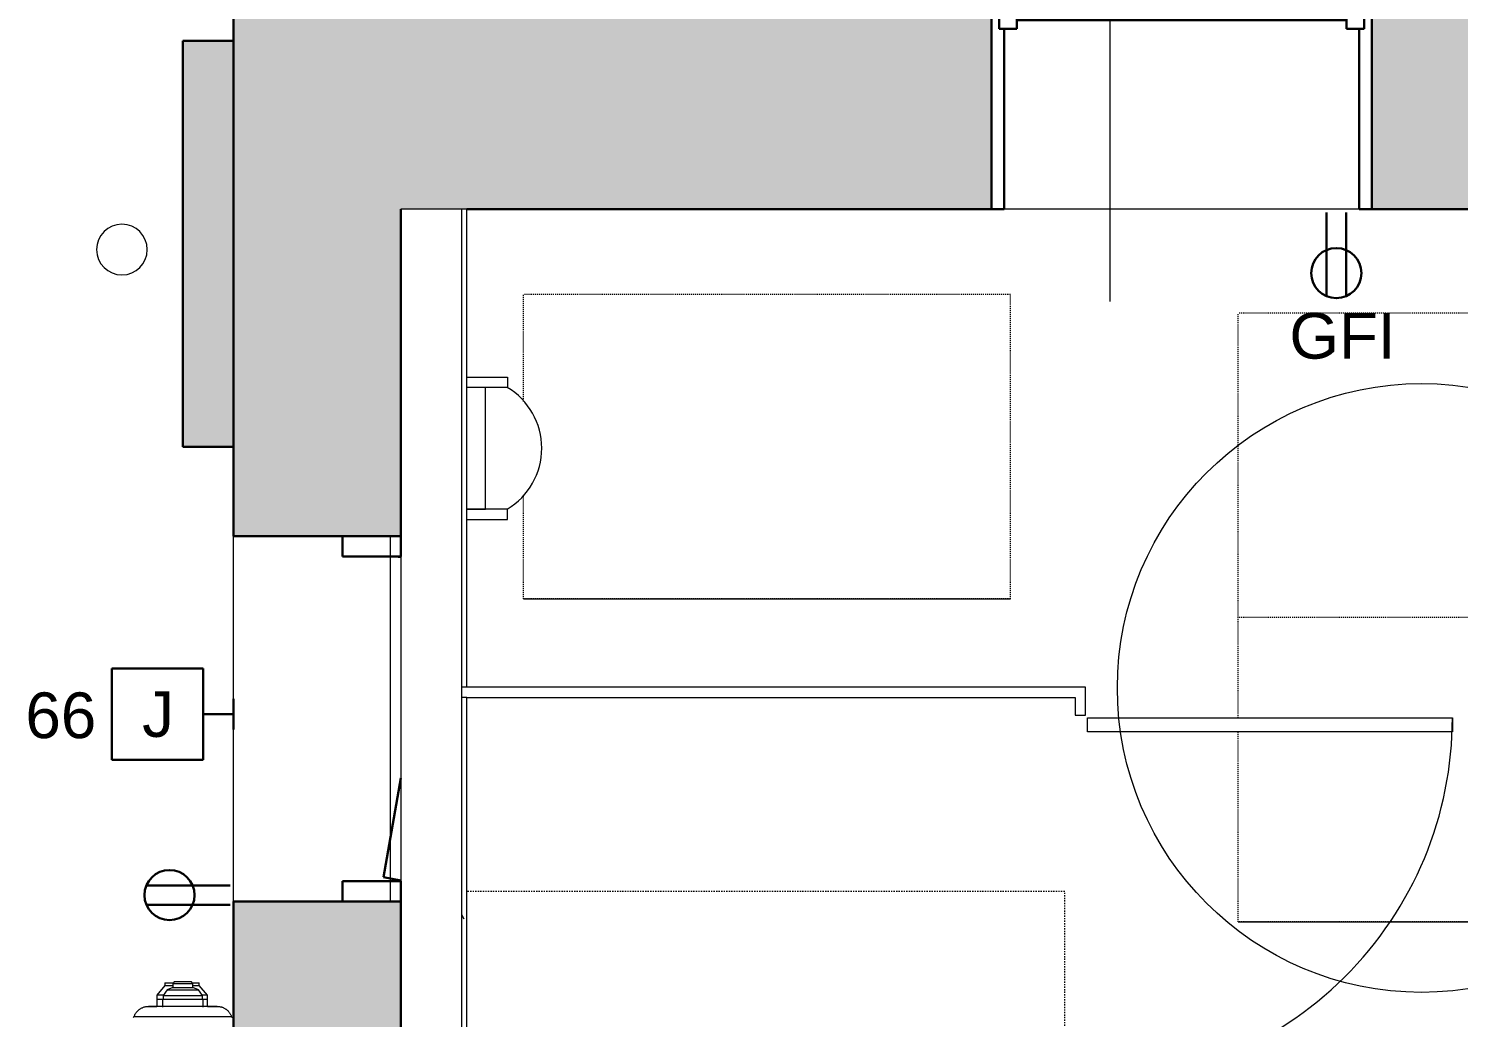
# Model space of a CAD drawing. Header units: inches. Extents: x -4688 to 1542, y -3558 to 978.
# Drawn here: x 444.1 to 585.1, y 487.3 to 584.8 of the extents above; entities that cross this region are included whole.
import ezdxf

# ---------------------------------------------------------------- set-up
doc = ezdxf.new("R2010")
doc.units = ezdxf.units.IN
doc.header["$MEASUREMENT"] = 0
doc.linetypes.add('Dash 1_16_', pattern=[0.125, 0.0625, -0.0625])
doc.linetypes.add('Dash 1_8_', pattern=[0.25, 0.125, -0.125])
for name, color, linetype, lineweight in [('A-ANNO-NOTE', 131, 'Continuous', 40), ('A-AREA-IDEN', 2, 'Continuous', 9), ('A-DETL', 90, 'Continuous', 9), ('A-DOOR', 31, 'Continuous', 18), ('A-DOOR-FRAM', 31, 'Continuous', 30), ('A-FLOR', 192, 'Continuous', 18), ('A-GENM', 13, 'Continuous', 9), ('A-GLAZ', 151, 'Continuous', 18), ('A-WALL', 113, 'Continuous', 18), ('A-WALL-PATT', 111, 'Continuous', 18), ('I-WALL', 2, 'Continuous', 18), ('P-SANR-FIXT', 6, 'Continuous', 9)]:
    doc.layers.add(name, color=color, linetype=linetype, lineweight=lineweight)
doc.styles.add('Arial', font='arial.ttf', dxfattribs={"height": 4.5})
doc.styles.add('Swis721 Lt BT', font='swissl.ttf', dxfattribs={"height": 4.5})

# ---------------------------------------------------------------- blocks, each defined once
blk = doc.blocks.new('Double Hung - side window 4_ X 6_ 3_ H-6086068-1st Floor Power _ Signal')
at = {"layer": 'A-GLAZ', "color": 8, "lineweight": 30}
for p, q in [((-18.75, 11), (-18, 11)), ((-18, 6.75), (-18, 11)), ((18, 6.75), (18, 11)), ((18.75, 11), (18, 11)), ((-18, 8.5), (-18, 6.75)), ((-18, 8.5), (-16.25, 8.5)), ((-16.25, 8.5), (-16.25, 6.75)), ((16.25, 8.5), (16.25, 6.75)), ((18, 8.5), (16.25, 8.5)), ((18, 8.5), (18, 6.75)), ((-16.25, 7.625), (16.25, 7.625)), ((-18, 6.75), (-16.25, 6.75)), ((-18, 6.75), (-17.5, 6.75)), ((-17.5, -11), (-17.5, 6.75)), ((18, 6.75), (16.25, 6.75)), ((17.5, 6.75), (18, 6.75)), ((17.5, 6.75), (17.5, -11)), ((-17.5, -11), (-18.75, -11)), ((17.5, -11), (18.75, -11))]:
    blk.add_line(p, q, dxfattribs=at)
blk = doc.blocks.new('Cast_Iron_Radiator_8182 - Cast_Iron_Radiator_8182-V98-1st Floor Power _ Signal')
at = {"layer": 'A-GENM'}
for p, q in [((13.97, 4.81), (13.94, 4.85)), ((13.97, 1), (13.97, 4.81)), ((15.7, 2), (14.93, 2)), ((15.7, 2.56), (15, 2.56)), ((16.11, 2.57), (15.7, 2.57)), ((15.7, 2.57), (15.7, 2.56)), ((15.7, 2.55), (15.7, 2.44)), ((15.7, 2.45), (15.7, 2.3)), ((15.7, 2.29), (15.7, 2.02)), ((15.7, 2), (15.7, -2)), ((16.07, 1.93), (15.7, 1.93)), ((16.62, 1.55), (16.07, 1.93)), ((16.07, 1.93), (16.07, -1.93)), ((17.06, 1.77), (16.11, 2.57)), ((16.11, 1.92), (16.11, 2.57)), ((16.85, 0.99), (16.62, 1.55)), ((16.62, 1.55), (16.62, -1.55)), ((17.31, 1.77), (17.06, 1.77)), ((17.06, 1.77), (17.06, 1.01)), ((17.31, 1.77), (17.31, 0.96)), ((13.97, -1), (13.97, 1)), ((15, -1), (15, 1)), ((17.27, 0.99), (16.85, 0.99)), ((16.85, 0.99), (16.85, -0.99)), ((17.45, 0.82), (17.27, 0.99)), ((17.27, 0.99), (17.27, -0.99)), ((17.45, 0.82), (17.45, -0.82)), ((13.97, -4.81), (13.97, -1)), ((16.62, -1.55), (16.85, -0.99)), ((16.85, -0.99), (17.27, -0.99)), ((17.06, -1.03), (17.06, -1.63)), ((17.27, -0.99), (17.45, -0.82)), ((17.31, -0.98), (17.31, -1.63)), ((14.93, -2), (15.7, -2)), ((15, -2.44), (15.7, -2.44)), ((15.7, -1.93), (16.07, -1.93)), ((15.7, -2.01), (15.7, -2.19)), ((15.7, -2.19), (15.7, -2.3)), ((15.7, -2.29), (15.7, -2.44)), ((15.7, -2.44), (16.11, -2.44)), ((16.07, -1.93), (16.62, -1.55)), ((16.11, -2.44), (17.06, -1.63)), ((16.11, -2.44), (16.11, -1.94)), ((17.06, -1.63), (17.31, -1.63)), ((13.94, -4.85), (13.97, -4.81))]:
    blk.add_line(p, q, dxfattribs=at)
at = {"layer": 'A-GENM', "flags": 128}
for points in [[(13.92, 4.88), (13.93, 4.87), (13.93, 4.87), (13.93, 4.86), (13.94, 4.85), (13.94, 4.85)], [(13.97, 4.81), (14.02, 4.79), (14.08, 4.77), (14.14, 4.74), (14.19, 4.72), (14.24, 4.69), (14.29, 4.66), (14.34, 4.62), (14.39, 4.59), (14.44, 4.55), (14.49, 4.51), (14.53, 4.47), (14.57, 4.43), (14.61, 4.39), (14.65, 4.34), (14.69, 4.3), (14.73, 4.25), (14.76, 4.2), (14.79, 4.15), (14.82, 4.1), (14.85, 4.04), (14.87, 3.99), (14.9, 3.93), (14.92, 3.88), (14.94, 3.82), (14.95, 3.76), (14.97, 3.7), (14.98, 3.64), (14.99, 3.58), (15, 3.52), (15, 3.47), (15, 3.41), (15, 3.38)], [(15, 1), (15, 1.1), (15, 1.19), (15, 1.29), (15, 1.38), (15, 1.47), (15, 1.57), (15, 1.66), (15, 1.75), (15, 1.84), (15, 1.93), (15, 2.02), (15, 2.1), (15, 2.18), (15, 2.27), (15, 2.35), (15, 2.42), (15, 2.5), (15, 2.57), (15, 2.64), (15, 2.71), (15, 2.77), (15, 2.84), (15, 2.9), (15, 2.95), (15, 3.01), (15, 3.06), (15, 3.1), (15, 3.15), (15, 3.18), (15, 3.22), (15, 3.25), (15, 3.28), (15, 3.31), (15, 3.33), (15, 3.35), (15, 3.36), (15, 3.37), (15, 3.38), (15, 3.38), (15, 3.38)], [(15, 3.38), (15, 3.38), (15, 3.38), (15, 3.37), (15, 3.35), (15, 3.34), (15, 3.31), (15, 3.29), (15, 3.26), (15, 3.23), (15, 3.19), (15, 3.16), (15, 3.11), (15, 3.07), (15, 3.02), (15, 2.97), (15, 2.91), (15, 2.85), (15, 2.79), (15, 2.73), (15, 2.66), (15, 2.59), (15, 2.56)], [(15, -3.38), (15, -3.38), (15, -3.38), (15, -3.37), (15, -3.35), (15, -3.34), (15, -3.31), (15, -3.29), (15, -3.26), (15, -3.23), (15, -3.19), (15, -3.16), (15, -3.11), (15, -3.07), (15, -3.02), (15, -2.97), (15, -2.91), (15, -2.85), (15, -2.79), (15, -2.73), (15, -2.66), (15, -2.59), (15, -2.52), (15, -2.44), (15, -2.37), (15, -2.29), (15, -2.21), (15, -2.12), (15, -2.04), (15, -1.95), (15, -1.86), (15, -1.77), (15, -1.68), (15, -1.59), (15, -1.5), (15, -1.41), (15, -1.31), (15, -1.22), (15, -1.12), (15, -1.03), (15, -1)], [(15, -2.44), (15, -2.5), (15, -2.57), (15, -2.64), (15, -2.71), (15, -2.77), (15, -2.84), (15, -2.9), (15, -2.95), (15, -3.01), (15, -3.06), (15, -3.1), (15, -3.15), (15, -3.18), (15, -3.22), (15, -3.25), (15, -3.28), (15, -3.31), (15, -3.33), (15, -3.35), (15, -3.36), (15, -3.37), (15, -3.38), (15, -3.38), (15, -3.38)], [(15, -3.38), (15, -3.44), (15, -3.5), (14.99, -3.56), (14.98, -3.62), (14.97, -3.68), (14.96, -3.74), (14.94, -3.8), (14.93, -3.85), (14.91, -3.91), (14.88, -3.97), (14.86, -4.02), (14.83, -4.08), (14.8, -4.13), (14.77, -4.18), (14.74, -4.23), (14.71, -4.28), (14.67, -4.33), (14.63, -4.37), (14.59, -4.42), (14.55, -4.46), (14.5, -4.5), (14.46, -4.54), (14.41, -4.58), (14.36, -4.61), (14.31, -4.65), (14.26, -4.68), (14.21, -4.71), (14.16, -4.73), (14.1, -4.76), (14.05, -4.78), (13.99, -4.8)], [(13.94, -4.85), (13.94, -4.85), (13.93, -4.86), (13.93, -4.87), (13.92, -4.87), (13.92, -4.88)]]:
    blk.add_lwpolyline(points, dxfattribs=at)
blk = doc.blocks.new('Single Flush - D2 2_8_ X 8_-7593328-1st Floor Power _ Signal')
at = {"layer": 'A-DOOR', "color": 8, "lineweight": 30}
for p, q in [((5.83, 8.25), (15.6, 6.53)), ((15.6, 6.53), (15.91, 8.25))]:
    blk.add_line(p, q, dxfattribs=at)
at = {"layer": 'A-DOOR', "lineweight": 9}
blk.add_arc((15.91, 8.25), 31.81, 179.9995, 180.5, dxfattribs=at)
at = {"layer": 'A-DOOR-FRAM', "color": 8}
for p, q in [((-18, 2.5), (-18, 8.25)), ((-18, 8.25), (-16, 8.25)), ((-16, 2.5), (-16, 8.25)), ((16, 2.5), (16, 8.25)), ((16, 8.25), (18, 8.25)), ((18, 2.5), (18, 8.25)), ((-18, 2.5), (-16, 2.5)), ((16, 2.5), (18, 2.5))]:
    blk.add_line(p, q, dxfattribs=at)
blk = doc.blocks.new('ADA TOILET - Floor Mount 2-V109-1st Floor Power _ Signal')
at = {"layer": 'P-SANR-FIXT', "linetype": 'Dash 1_8_'}
for p, q in [((15, 60.94), (-42, 60.94)), ((-42, 60.94), (-42, 1.98))]:
    blk.add_line(p, q, dxfattribs=at)
at = {"layer": 'P-SANR-FIXT'}
for p, q in [((-8.7, 8.31), (-4.13, 8.31)), ((4.13, 8.31), (8.7, 8.31))]:
    blk.add_line(p, q, dxfattribs=at)
for centre, radius, start, end in [((0.18, 25.42), 6.45, 91.5969, 144.1622), ((-0.18, 25.42), 6.45, 35.8378, 88.4031), ((2.68, 22.72), 10.08, 140.0681, 169.0843), ((-2.68, 22.72), 10.08, 10.9157, 39.9319), ((0.88, 21.86), 8.56, 161.1064, 187.2133), ((-0.88, 21.86), 8.56, 352.7867, 18.8936), ((9.41, 22.94), 17.16, 187.2133, 208.7603), ((-9.41, 22.94), 17.16, 331.2397, 352.7867), ((-17.85, 8.46), 13.72, 359.3911, 27.0003), ((17.85, 8.46), 13.72, 152.9997, 180.6089), ((0.69, 2.25), 11.19, 147.1473, 166.9661), ((-0.69, 2.25), 11.19, 358.6254, 32.8527), ((0.69, 2.25), 11.19, 173.574, 181.3746)]:
    blk.add_arc(centre, radius, start, end, dxfattribs=at)
blk = doc.blocks.new('Single Glass_All Glass_Frameless - 3_-0_x8_-0_-8319720-1st Floor Power _ Signal')
at = {"layer": 'A-DOOR'}
for p, q in [((20.62, -0.78), (21.99, -0.78)), ((20.62, -36.78), (20.62, -0.78)), ((21.99, -0.78), (21.99, -36.78)), ((21.99, -36.78), (20.62, -36.78))]:
    blk.add_line(p, q, dxfattribs=at)
at = {"layer": 'A-DOOR', "lineweight": 9}
blk.add_arc((21.99, -0.78), 36, 179.5, 270, dxfattribs=at)
blk = doc.blocks.new('P-Urinal-Wall-3D - P-Urinal-Wall-3D-8447576-1st Floor Power _ Signal')
at = {"layer": 'P-SANR-FIXT'}
for p, q in [((-11.29, 3.25), (-11.29, 7.25)), ((-11.29, 7.25), (-10.29, 7.25)), ((-10.29, 7.25), (-10.29, 3.25)), ((2.73, 7.25), (1.71, 7.25)), ((1.71, 7.25), (1.71, 3.25)), ((2.73, 3.25), (2.73, 7.25)), ((1.71, 5.1), (-10.29, 5.1)), ((-10.29, 5.1), (-10.29, 3.25)), ((1.71, 3.25), (1.71, 5.1))]:
    blk.add_line(p, q, dxfattribs=at)
blk.add_arc((-4.29, 3.64), 7, 31.0027, 148.9973, dxfattribs=at)

msp = doc.modelspace()

# ---------------------------------------------------------------- hatches: boundary and pattern name
at = {"layer": 'A-WALL-PATT', "lineweight": 9}
h = msp.add_hatch(color=7, dxfattribs=at)
h.paths.add_polyline_path([(480.78, -1.17), (480.78, 123.89), (464.28, 123.89), (464.28, -1.17)], flags=0)
h.paths.add_polyline_path([(480.78, 163.89), (480.78, 167.2), (464.28, 167.2), (464.28, 163.89)], flags=0)
h.paths.add_polyline_path([(464.28, 303.2), (480.78, 303.2), (480.78, 394.76), (464.28, 394.76)], flags=0)
h.paths.add_polyline_path([(464.28, 430.76), (480.78, 430.76), (480.78, 498.76), (464.28, 498.76), (464.28, 441.2)], flags=0)
h.paths.add_polyline_path([(480.78, 534.76), (480.78, 814.52), (464.28, 814.52), (464.28, 534.76)], flags=0)
h = msp.add_hatch(color=7, dxfattribs=at)
h.paths.add_polyline_path([(1210.67, 567.01), (1211.24, 567.01), (1211.24, 589.01), (1167.7, 589.01), (1167.7, 567.01)], flags=0)
h.paths.add_polyline_path([(1130.2, 567.01), (1130.2, 589.01), (1068.64, 589.01), (1068.64, 567.01), (1103.59, 567.01)], flags=0)
h.paths.add_polyline_path([(1023.28, 567.01), (1031.14, 567.01), (1031.14, 589.01), (977.59, 589.01), (977.59, 567.01), (996.51, 567.01)], flags=0)
h.paths.add_polyline_path([(929.59, 567.01), (940.09, 567.01), (940.09, 589.01), (874.54, 589.01), (874.54, 567.01), (916.2, 567.01)], flags=0)
h.paths.add_polyline_path([(837.04, 567.01), (837.04, 589.01), (783.49, 589.01), (783.49, 567.01), (835.89, 567.01)], flags=0)
h.paths.add_polyline_path([(728.81, 567.01), (745.99, 567.01), (745.99, 589.01), (682.43, 589.01), (682.43, 567.01), (720.31, 567.01)], flags=0)
h.paths.add_polyline_path([(641.03, 567.01), (644.93, 567.01), (644.93, 589.01), (576.53, 589.01), (576.53, 567.01), (636.4, 567.01)], flags=0)
h.paths.add_polyline_path([(539.03, 567.01), (539.03, 589.01), (480.78, 589.01), (480.78, 567.01), (487.28, 567.01)], flags=0)
msp.add_hatch(color=7, dxfattribs=at).paths.add_polyline_path([(464.28, 543.59), (464.28, 583.59), (459.28, 583.59), (459.28, 543.59), (461.11, 543.59)], flags=0)
h = msp.add_hatch(dxfattribs=at)
h.set_pattern_fill('FP_1', color=256, style=0, pattern_type=2)
h.set_pattern_definition([(0, (0, 0), (15.36, 3.84), [0.634, -10.886, 0.634, -10.886, -61.44]), (0, (0, 0), (15.36, 3.84), [-23.04, 0.634, -22.406, 0.634, -10.886, -26.88]), (0, (0, 0), (15.36, 3.84), [-57.6, 0.634, -7.046, 0.634, -18.566]), (120, (5.76, 1.92), (-11.005538, 11.38215), [0.634, -10.886, 0.634, -10.886, -61.44]), (120, (5.76, 1.92), (-11.005538, 11.38215), [-23.04, 0.634, -22.406, 0.634, -10.886, -26.88]), (120, (5.76, 1.92), (-11.005538, 11.38215), [-57.6, 0.634, -7.046, 0.634, -18.566]), (240, (7.68, 9.6), (-4.354462, -15.22215), [0.634, -10.886, 0.634, -10.886, -61.44]), (240, (7.68, 9.6), (-4.354462, -15.22215), [-23.04, 0.634, -22.406, 0.634, -10.886, -26.88]), (240, (7.68, 9.6), (-4.354462, -15.22215), [-57.6, 0.634, -7.046, 0.634, -18.566])])
h.paths.add_polyline_path([(487.28, 442.76), (487.28, 518.88), (486.78, 518.88), (486.78, 442.76)], flags=0)
h.paths.add_polyline_path([(487.28, 519.88), (487.28, 567.01), (486.78, 567.01), (486.78, 519.88)], flags=0)

# ---------------------------------------------------------------- linework, layer by layer
at = {"layer": 'A-ANNO-NOTE', "lineweight": 30}
for p, q in [((572.06, 566.68), (572.06, 558.42)), ((573.98, 566.68), (573.98, 558.42)), ((461.28, 521.73), (452.28, 521.73)), ((452.28, 521.73), (452.28, 512.73)), ((461.28, 512.73), (461.28, 521.73)), ((464.28, 518.73), (464.28, 515.73)), ((464.28, 517.23), (461.28, 517.23)), ((452.28, 512.73), (461.28, 512.73)), ((463.95, 500.36), (455.69, 500.36)), ((463.95, 498.44), (455.69, 498.44))]:
    msp.add_line(p, q, dxfattribs=at)
for centre in [(573.02, 560.7), (457.97, 499.4)]:
    msp.add_circle(centre, 2.47, dxfattribs=at)
at = {"layer": 'A-AREA-IDEN'}
msp.add_line((550.72, 557.91), (550.72, 611.45), dxfattribs=at)
at = {"layer": 'A-DETL', "linetype": 'Dash 1_16_'}
for p, q in [((540.88, 558.59), (492.88, 558.59)), ((492.88, 548.06), (492.88, 558.59)), ((540.88, 528.59), (540.88, 558.59)), ((611.35, 556.75), (563.35, 556.75)), ((563.35, 526.75), (563.35, 556.75)), ((492.88, 528.59), (492.88, 538.82)), ((540.88, 528.59), (492.88, 528.59)), ((611.35, 526.75), (563.35, 526.75)), ((563.35, 516.88), (563.35, 526.75)), ((563.35, 496.75), (563.35, 515.5)), ((611.35, 496.75), (563.35, 496.75))]:
    msp.add_line(p, q, dxfattribs=at)
at = {"layer": 'A-DETL'}
for p, q in [((492.88, 528.59), (540.88, 528.59)), ((563.35, 496.75), (611.35, 496.75))]:
    msp.add_line(p, q, dxfattribs=at)
msp.add_circle((581.43, 519.81), 30, dxfattribs=at)
at = {"layer": 'A-FLOR'}
for p, q in [((464.28, 498.76), (464.28, 534.76)), ((479.74, 534.76), (479.74, 498.76))]:
    msp.add_line(p, q, dxfattribs=at)
for start, end in [(0, 180), (180, 0)]:
    msp.add_arc((453.28, 563.02), 2.5, start, end, dxfattribs=at)
at = {"layer": 'A-WALL', "color": 8, "lineweight": 30}
for p, q in [((464.28, 814.52), (464.28, 534.76)), ((539.03, 567.01), (539.03, 589.01)), ((576.53, 589.01), (576.53, 567.01)), ((480.78, 534.76), (480.78, 567.01)), ((487.28, 567.01), (539.03, 567.01)), ((576.53, 567.01), (636.4, 567.01)), ((464.28, 534.76), (480.78, 534.76)), ((464.28, 498.76), (464.28, 430.76)), ((480.78, 498.76), (464.28, 498.76)), ((480.78, 442.76), (480.78, 498.76))]:
    msp.add_line(p, q, dxfattribs=at)
at = {"layer": 'A-WALL'}
for p, q in [((487.28, 567.01), (480.78, 567.01)), ((486.78, 442.76), (486.78, 567.01)), ((487.28, 519.88), (486.78, 519.88)), ((487.28, 518.88), (486.78, 518.88))]:
    msp.add_line(p, q, dxfattribs=at)
at = {"layer": 'A-WALL', "lineweight": 9}
msp.add_line((576.53, 567.01), (539.03, 567.01), dxfattribs=at)
at = {"layer": 'I-WALL', "color": 8, "lineweight": 30}
for p, q in [((459.28, 583.59), (459.28, 543.59)), ((464.28, 583.59), (459.28, 583.59)), ((459.28, 543.59), (464.28, 543.59))]:
    msp.add_line(p, q, dxfattribs=at)
at = {"layer": 'I-WALL'}
for p, q in [((487.28, 519.88), (487.28, 567.01)), ((480.78, 534.76), (480.78, 498.76)), ((548.28, 519.88), (487.28, 519.88)), ((487.28, 518.88), (547.28, 518.88)), ((487.28, 442.76), (487.28, 518.88)), ((547.28, 518.88), (547.28, 517.13)), ((548.28, 517.13), (548.28, 519.88)), ((547.28, 517.13), (548.28, 517.13))]:
    msp.add_line(p, q, dxfattribs=at)

# ---------------------------------------------------------------- block references
at = {"layer": 'A-DOOR'}
for name, p, rotation in [('Single Flush - D2 2_8_ X 8_-7593328-1st Floor Power _ Signal', (472.53, 516.76), 269.9999999999999), ('Single Glass_All Glass_Frameless - 3_-0_x8_-0_-8319720-1st Floor Power _ Signal', (547.69, 494.88), 89.99999999999993)]:
    msp.add_blockref(name, p, dxfattribs=dict(at, rotation=rotation))
at = {"layer": 'A-GENM', "rotation": 90.00000000000017}
msp.add_blockref('Cast_Iron_Radiator_8182 - Cast_Iron_Radiator_8182-V98-1st Floor Power _ Signal', (459.28, 473.43), dxfattribs=at)
at = {"layer": 'A-GLAZ'}
msp.add_blockref('Double Hung - side window 4_ X 6_ 3_ H-6086068-1st Floor Power _ Signal', (557.78, 578.01), dxfattribs=at)
at = {"layer": 'P-SANR-FIXT'}
for name, p, rotation in [('P-Urinal-Wall-3D - P-Urinal-Wall-3D-8447576-1st Floor Power _ Signal', (484.03, 539.15), 269.9999999999999), ('ADA TOILET - Floor Mount 2-V109-1st Floor Power _ Signal', (485.3, 457.76), 269.9999999999998)]:
    msp.add_blockref(name, p, dxfattribs=dict(at, rotation=rotation))

# ---------------------------------------------------------------- texts
at = {"layer": 'A-ANNO-NOTE', "lineweight": 9, "char_height": 4.5, "attachment_point": 1}
for s, insert, width, style in [('GFI', (568.39, 556.77), 11.9685, 'Swis721 Lt BT'), ('66', (443.76, 519.37), 8.181, 'Swis721 Lt BT'), ('J', (455.27, 519.49), 3.939, 'Arial')]:
    msp.add_mtext(s, dxfattribs=dict(at, insert=insert, width=width, style=style))

doc.saveas('drawing.dxf')
